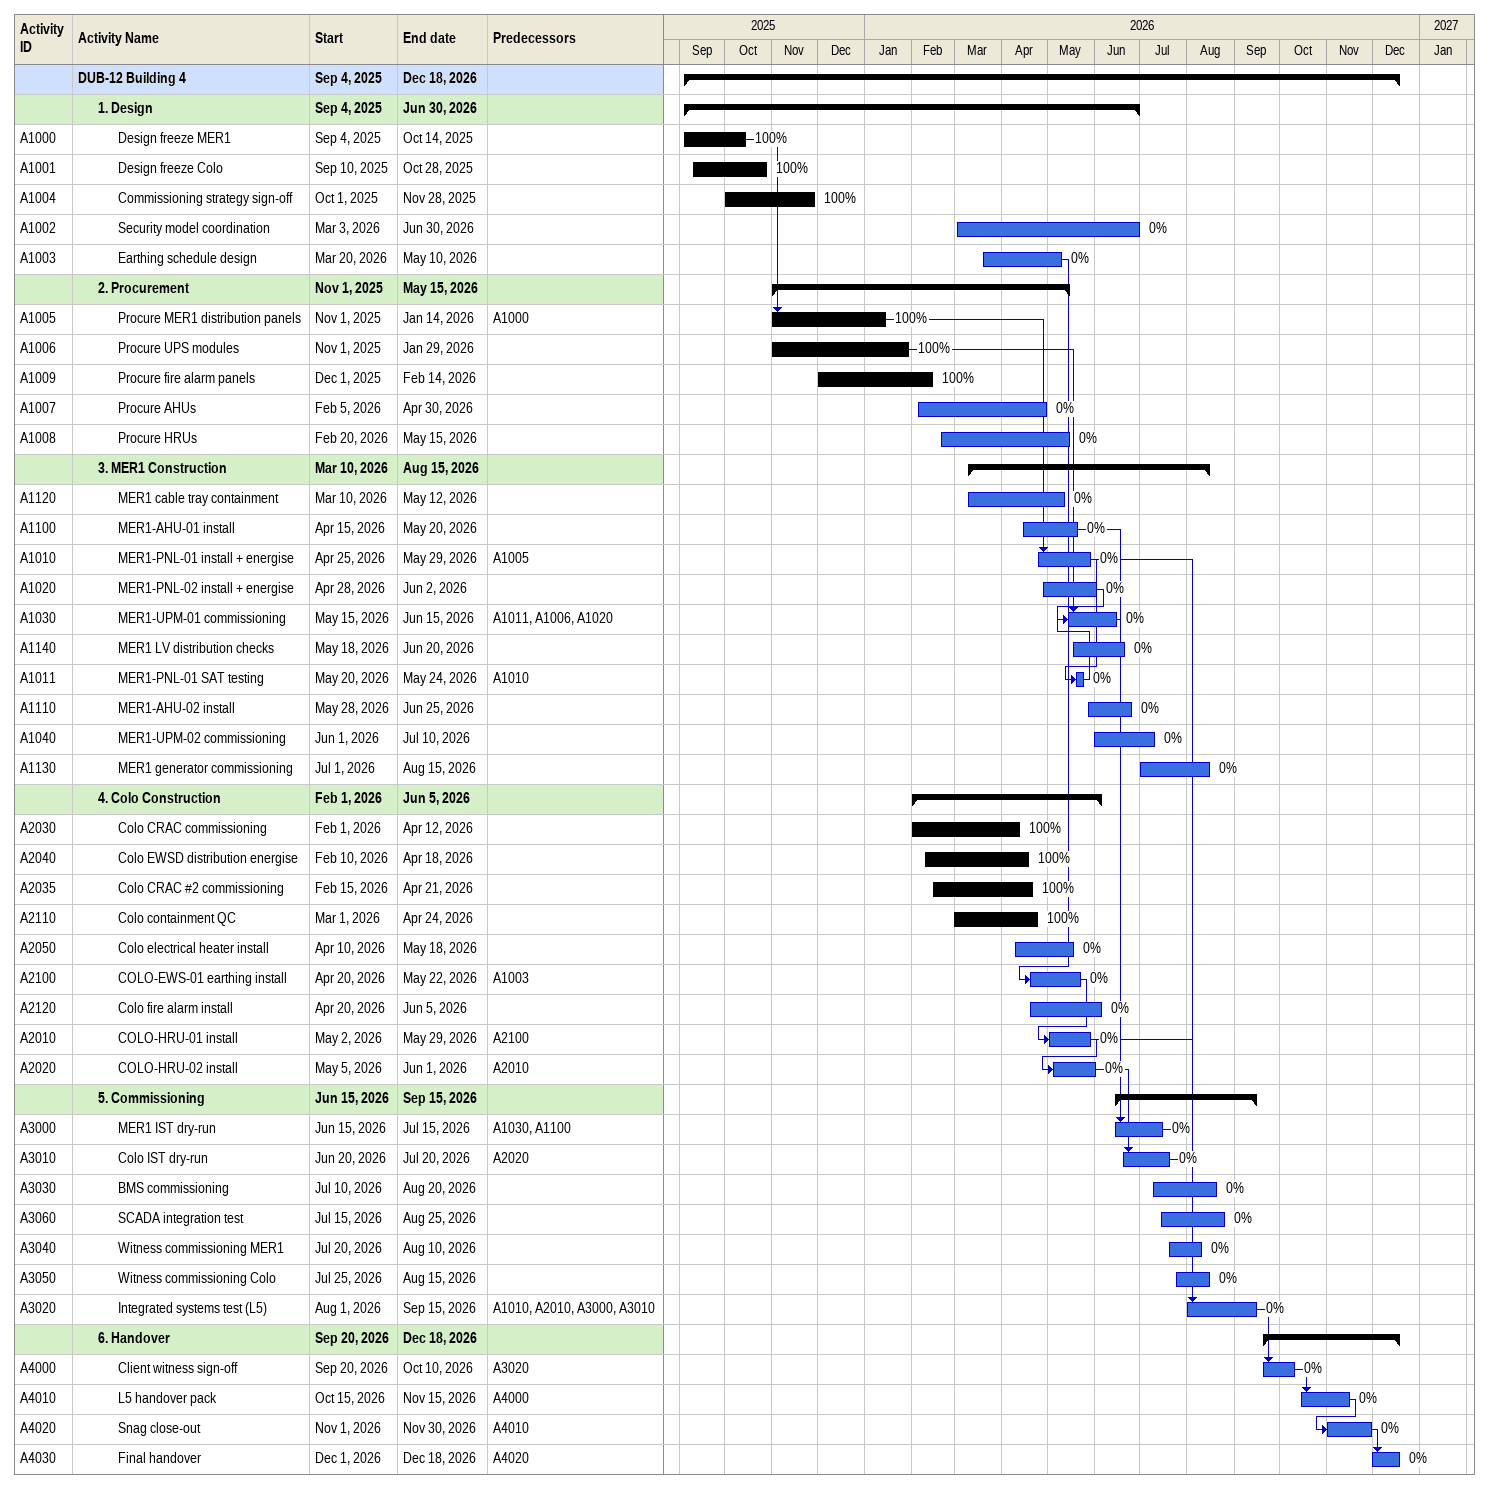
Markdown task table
| ID | Level | Task | Start | Finish | Predecessors | % complete |
|---|---|---|---|---|---|---|
|  | 1 | **DUB-12 Building 4** | 2025-09-04 | 2026-12-18 |  |  |
|  | 2 | **1. Design** | 2025-09-04 | 2026-06-30 |  |  |
| A1000 | 3 | Design freeze MER1 | 2025-09-04 | 2025-10-14 |  | 100 |
| A1001 | 3 | Design freeze Colo | 2025-09-10 | 2025-10-28 |  | 100 |
| A1004 | 3 | Commissioning strategy sign-off | 2025-10-01 | 2025-11-28 |  | 100 |
| A1002 | 3 | Security model coordination | 2026-03-03 | 2026-06-30 |  | 0 |
| A1003 | 3 | Earthing schedule design | 2026-03-20 | 2026-05-10 |  | 0 |
|  | 2 | **2. Procurement** | 2025-11-01 | 2026-05-15 |  |  |
| A1005 | 3 | Procure MER1 distribution panels | 2025-11-01 | 2026-01-14 | A1000 | 100 |
| A1006 | 3 | Procure UPS modules | 2025-11-01 | 2026-01-29 |  | 100 |
| A1009 | 3 | Procure fire alarm panels | 2025-12-01 | 2026-02-14 |  | 100 |
| A1007 | 3 | Procure AHUs | 2026-02-05 | 2026-04-30 |  | 0 |
| A1008 | 3 | Procure HRUs | 2026-02-20 | 2026-05-15 |  | 0 |
|  | 2 | **3. MER1 Construction** | 2026-03-10 | 2026-08-15 |  |  |
| A1120 | 3 | MER1 cable tray containment | 2026-03-10 | 2026-05-12 |  | 0 |
| A1100 | 3 | MER1-AHU-01 install | 2026-04-15 | 2026-05-20 |  | 0 |
| A1010 | 3 | MER1-PNL-01 install + energise | 2026-04-25 | 2026-05-29 | A1005 | 0 |
| A1020 | 3 | MER1-PNL-02 install + energise | 2026-04-28 | 2026-06-02 |  | 0 |
| A1030 | 3 | MER1-UPM-01 commissioning | 2026-05-15 | 2026-06-15 | A1011, A1006, A1020 | 0 |
| A1140 | 3 | MER1 LV distribution checks | 2026-05-18 | 2026-06-20 |  | 0 |
| A1011 | 3 | MER1-PNL-01 SAT testing | 2026-05-20 | 2026-05-24 | A1010 | 0 |
| A1110 | 3 | MER1-AHU-02 install | 2026-05-28 | 2026-06-25 |  | 0 |
| A1040 | 3 | MER1-UPM-02 commissioning | 2026-06-01 | 2026-07-10 |  | 0 |
| A1130 | 3 | MER1 generator commissioning | 2026-07-01 | 2026-08-15 |  | 0 |
|  | 2 | **4. Colo Construction** | 2026-02-01 | 2026-06-05 |  |  |
| A2030 | 3 | Colo CRAC commissioning | 2026-02-01 | 2026-04-12 |  | 100 |
| A2040 | 3 | Colo EWSD distribution energise | 2026-02-10 | 2026-04-18 |  | 100 |
| A2035 | 3 | Colo CRAC #2 commissioning | 2026-02-15 | 2026-04-21 |  | 100 |
| A2110 | 3 | Colo containment QC | 2026-03-01 | 2026-04-24 |  | 100 |
| A2050 | 3 | Colo electrical heater install | 2026-04-10 | 2026-05-18 |  | 0 |
| A2100 | 3 | COLO-EWS-01 earthing install | 2026-04-20 | 2026-05-22 | A1003 | 0 |
| A2120 | 3 | Colo fire alarm install | 2026-04-20 | 2026-06-05 |  | 0 |
| A2010 | 3 | COLO-HRU-01 install | 2026-05-02 | 2026-05-29 | A2100 | 0 |
| A2020 | 3 | COLO-HRU-02 install | 2026-05-05 | 2026-06-01 | A2010 | 0 |
|  | 2 | **5. Commissioning** | 2026-06-15 | 2026-09-15 |  |  |
| A3000 | 3 | MER1 IST dry-run | 2026-06-15 | 2026-07-15 | A1030, A1100 | 0 |
| A3010 | 3 | Colo IST dry-run | 2026-06-20 | 2026-07-20 | A2020 | 0 |
| A3030 | 3 | BMS commissioning | 2026-07-10 | 2026-08-20 |  | 0 |
| A3060 | 3 | SCADA integration test | 2026-07-15 | 2026-08-25 |  | 0 |
| A3040 | 3 | Witness commissioning MER1 | 2026-07-20 | 2026-08-10 |  | 0 |
| A3050 | 3 | Witness commissioning Colo | 2026-07-25 | 2026-08-15 |  | 0 |
| A3020 | 3 | Integrated systems test (L5) | 2026-08-01 | 2026-09-15 | A1010, A2010, A3000, A3010 | 0 |
|  | 2 | **6. Handover** | 2026-09-20 | 2026-12-18 |  |  |
| A4000 | 3 | Client witness sign-off | 2026-09-20 | 2026-10-10 | A3020 | 0 |
| A4010 | 3 | L5 handover pack | 2026-10-15 | 2026-11-15 | A4000 | 0 |
| A4020 | 3 | Snag close-out | 2026-11-01 | 2026-11-30 | A4010 | 0 |
| A4030 | 3 | Final handover | 2026-12-01 | 2026-12-18 | A4020 | 0 |
